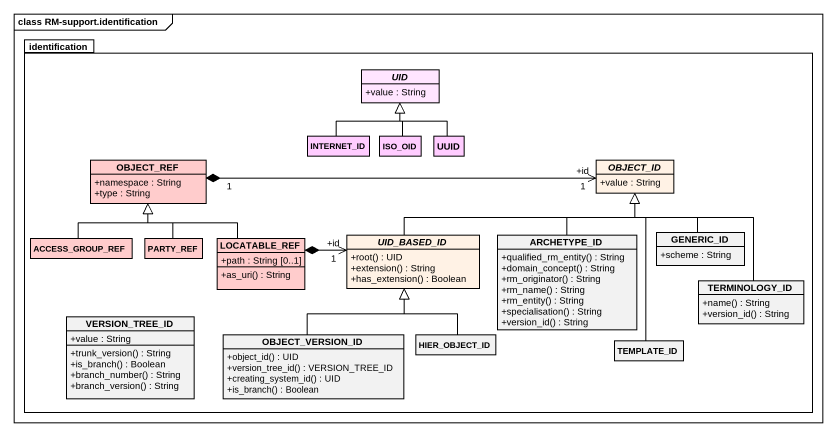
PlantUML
@startuml
mainframe class RM-support.identification
hide circle
hide empty members
skinparam classAttributeIconSize 0
package identification {
  abstract class UID #FFE5FF {
    +value : String
  }
  class INTERNET_ID #FFCCFF
  class ISO_OID #FFCCFF
  class UUID #FFCCFF
  class OBJECT_REF #FFCCCC {
    +namespace : String
    +type : String
  }
  abstract class OBJECT_ID #FFF2E5 {
    +value : String
  }
  class ACCESS_GROUP_REF #FFCCCC
  class PARTY_REF #FFCCCC
  class LOCATABLE_REF #FFCCCC {
    +path : String [0..1]
    +as_uri() : String
  }
  abstract class UID_BASED_ID #FFF2E5 {
    +root() : UID
    +extension() : String
    +has_extension() : Boolean
  }
  class ARCHETYPE_ID {
    +qualified_rm_entity() : String
    +domain_concept() : String
    +rm_originator() : String
    +rm_name() : String
    +rm_entity() : String
    +specialisation() : String
    +version_id() : String
  }
  class GENERIC_ID {
    +scheme : String
  }
  class TERMINOLOGY_ID {
    +name() : String
    +version_id() : String
  }
  class VERSION_TREE_ID {
    +value : String
    +trunk_version() : String
    +is_branch() : Boolean
    +branch_number() : String
    +branch_version() : String
  }
  class OBJECT_VERSION_ID {
    +object_id() : UID
    +version_tree_id() : VERSION_TREE_ID
    +creating_system_id() : UID
    +is_branch() : Boolean
  }
  class HIER_OBJECT_ID
  class TEMPLATE_ID
}
INTERNET_ID -up-|> UID
ISO_OID -up-|> UID
UUID -up-|> UID
OBJECT_REF "1" *-right-> "+id\n1" OBJECT_ID
ACCESS_GROUP_REF -up-|> OBJECT_REF
PARTY_REF -up-|> OBJECT_REF
LOCATABLE_REF -up-|> OBJECT_REF
LOCATABLE_REF *-right-> "+id\n1" UID_BASED_ID
UID_BASED_ID -right-|> OBJECT_ID
ARCHETYPE_ID -up-|> OBJECT_ID
GENERIC_ID -up-|> OBJECT_ID
TERMINOLOGY_ID -up-|> OBJECT_ID
OBJECT_VERSION_ID -up-|> UID_BASED_ID
HIER_OBJECT_ID -up-|> UID_BASED_ID
TEMPLATE_ID -up-|> OBJECT_ID
@enduml
